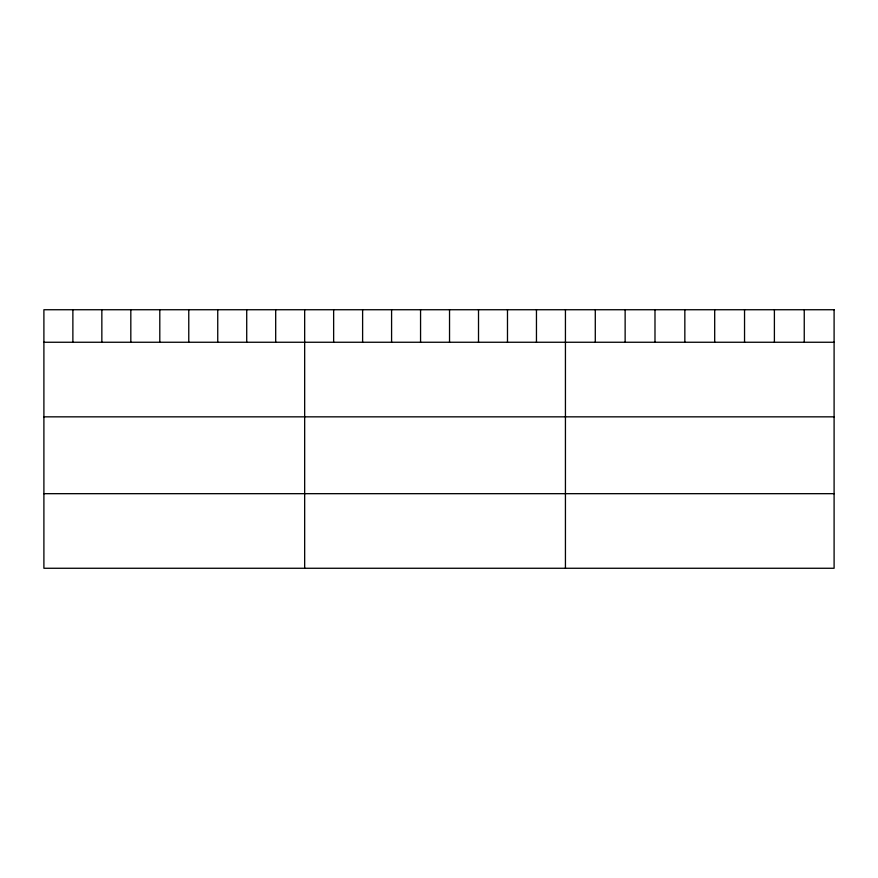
<?xml version="1.0" encoding="UTF-8"?>
<svg xmlns="http://www.w3.org/2000/svg" width="878" height="878" viewBox="0 0 878 878"><rect width="100%" height="100%" fill="white"/><g stroke="black" fill="none" stroke-linecap="round" stroke-linejoin="round"><path stroke-width="1.32" d="M43.9 342.255L834.1 342.255M43.9 416.841L834.1 416.841M43.9 493.677L834.1 493.677M804.248 309.736L804.248 342.255M774.396 309.736L774.396 342.255M744.544 309.736L744.544 342.255M714.692 309.736L714.692 342.255M684.84 309.736L684.84 342.255M654.988 309.736L654.988 342.255M625.136 309.736L625.136 342.255M595.284 309.736L595.284 342.255M565.432 309.736L565.432 568.264M536.458 309.736L536.458 342.255M507.484 309.736L507.484 342.255M478.51 309.736L478.51 342.255M449.536 309.736L449.536 342.255M420.562 309.736L420.562 342.255M391.588 309.736L391.588 342.255M362.614 309.736L362.614 342.255M333.64 309.736L333.64 342.255M304.666 309.736L304.666 568.264M275.692 309.736L275.692 342.255M246.718 309.736L246.718 342.255M217.744 309.736L217.744 342.255M188.77 309.736L188.77 342.255M159.796 309.736L159.796 342.255M130.822 309.736L130.822 342.255M101.848 309.736L101.848 342.255M72.874 309.736L72.874 342.255M834.1 309.736L43.9 309.736L43.9 568.264L834.1 568.264L834.1 309.736"/></g></svg>
